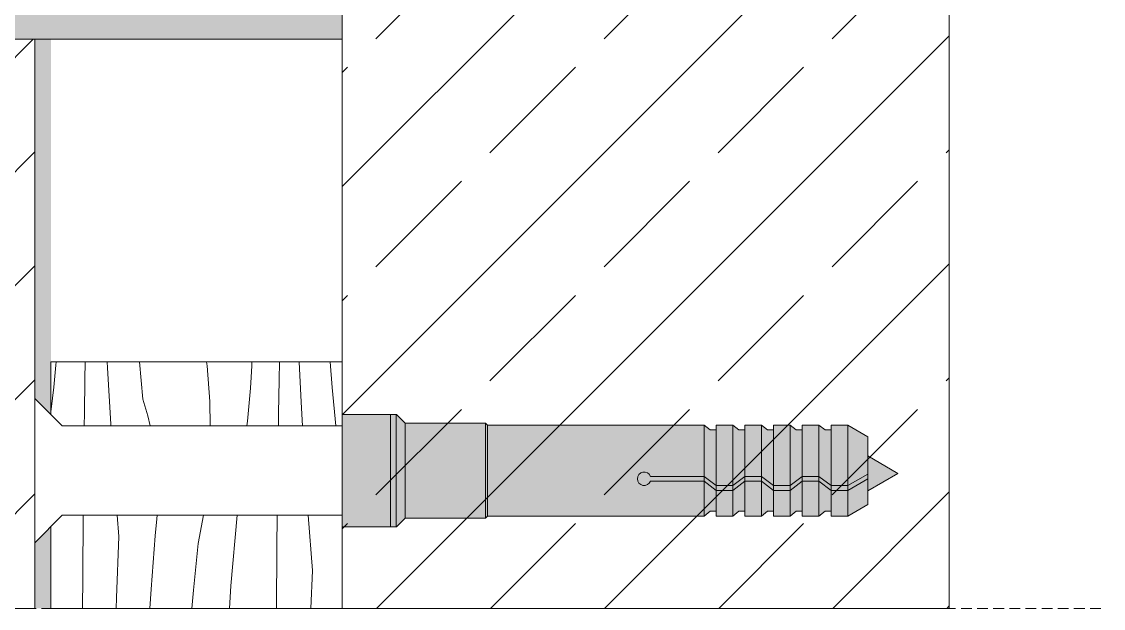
# Model space of a CAD drawing. Header units: millimetres. Extents: x -5804 to 56024, y 506 to 54141.
# Drawn here: x 51154 to 53165, y 44781 to 45872 of the extents above; entities that cross this region are included whole.
import ezdxf

# ---------------------------------------------------------------- set-up
doc = ezdxf.new("R2010")
doc.units = ezdxf.units.MM
doc.linetypes.add('Hidden Line', pattern=[30.00000000000001, 20, -10.00000000000001])
for name, color, linetype, lineweight in [('2D Drafting - General102', 254, 'Continuous', 13), ('2D Drafting - General121', 255, 'Continuous', 0), ('2D Drafting - General2', 251, 'Continuous', 15), ('2D Drafting - General81', 251, 'Continuous', 20)]:
    doc.layers.add(name, color=color, linetype=linetype, lineweight=lineweight)

# ---------------------------------------------------------------- blocks, each defined once
blk = doc.blocks.new('*X12')
at = {"layer": '2D Drafting - General81', "linetype": 'Continuous'}
for p, q in [((-51552.98480221323, -94626.72394353901), (-51552.63784365733, -94588.08483326364)), ((-51530.67693433409, -94601.22405895898), (-51531.65577263777, -94588.08483326364)), ((-51508.17505970074, -94600.89949634946), (-51506.99121844741, -94590.23962222603)), ((-51506.99121844741, -94590.23962222603), (-51506.87522895088, -94588.08483326364)), ((-51481.39736062281, -94605.62112717818), (-51478.21292987595, -94588.08483326364)), ((-51461.19308239721, -94631.7305710132), (-51457.33625567641, -94588.08483326364)), ((-51432.56375536937, -94608.55140690651), (-51432.35989153173, -94588.08483326364)), ((-51410.60917308685, -94622.39524478014), (-51413.16520993299, -94588.08483326364)), ((-51532.11904931781, -94639.35378061776), (-51530.67693433409, -94601.22405895898)), ((-51510.63845200554, -94633.85373932296), (-51508.17505970074, -94600.89949634946)), ((-51482.92454288192, -94620.0497107293), (-51481.39736062281, -94605.62112717818)), ((-51432.8980895519, -94645.78460126813), (-51432.56375536937, -94608.55140690651)), ((-51484.32134673735, -94634.49149898192), (-51482.92454288192, -94620.0497107293)), ((-51411.49378855173, -94645.78460126813), (-51410.60917308685, -94622.39524478014)), ((-51553.14919961225, -94645.78460126813), (-51552.98480221323, -94626.72394353901)), ((-51462.10167525519, -94645.78460126813), (-51461.19308239721, -94631.7305710132)), ((-51532.29422612583, -94645.78460126813), (-51532.11904931781, -94639.35378061776)), ((-51511.36707569221, -94645.78460126813), (-51510.63845200554, -94633.85373932296)), ((-51485.31074541953, -94645.78460126813), (-51484.32134673735, -94634.49149898192))]:
    blk.add_line(p, q, dxfattribs=at)
blk = doc.blocks.new('Wype_nienie_34')
at = {"layer": '2D Drafting - General2', "linetype": 'Continuous'}
for p, q in [((-51565.64524098285, -94588.08483326364), (-51572.67527781371, -94595.11487009449)), ((-51392.2303799586, -94588.08483326364), (-51565.64524098285, -94588.08483326364)), ((-51392.2303799586, -94645.78460126813), (-51392.2303799586, -94588.08483326364)), ((-51572.67527781371, -94595.11487009449), (-51572.67527781371, -94645.78460126813)), ((-51572.67527781371, -94645.78460126813), (-51392.2303799586, -94645.78460126813))]:
    blk.add_line(p, q, dxfattribs=at)
at = {"layer": '2D Drafting - General81', "linetype": 'Continuous'}
blk.add_blockref('*X12', (0, 0), dxfattribs=at)
blk = doc.blocks.new('*X56')
at = {"layer": '2D Drafting - General81', "linetype": 'Continuous'}
for p, q in [((-51570.20450764609, -94501.74864501454), (-51569.5790144589, -94494.90591012049)), ((-51569.5790144589, -94494.90591012049), (-51569.42088724775, -94492.88839940957)), ((-51551.59745694789, -94503.80768694382), (-51551.41844430964, -94492.88839940957)), ((-51537.59751125144, -94496.71993080137), (-51537.78793874539, -94492.88839940957)), ((-51535.57749679282, -94531.57324057166), (-51537.59751125144, -94496.71993080137)), ((-51515.67662875087, -94516.15309861615), (-51517.89015836045, -94492.88839940957)), ((-51475.92696491596, -94495.32847390682), (-51476.28465815309, -94492.88839940957)), ((-51474.1430825457, -94517.4359690947), (-51475.92696491596, -94495.32847390682)), ((-51448.52612105781, -94502.37021225273), (-51448.16664701772, -94495.50835820503)), ((-51448.16664701772, -94495.50835820503), (-51448.06336601743, -94492.88839940957)), ((-51431.18718940396, -94504.08691355778), (-51430.98558594812, -94492.88839940957)), ((-51417.5297500042, -94517.89111662252), (-51418.77238755404, -94492.88839940957)), ((-51398.3158973836, -94508.87278524414), (-51399.64593497485, -94492.88839940957)), ((-51570.91848422732, -94508.58271408056), (-51570.20450764609, -94501.74864501454)), ((-51551.90636744813, -94524.70016990733), (-51551.59745694789, -94503.80768694382)), ((-51448.97434813587, -94509.22684080063), (-51448.52612105781, -94502.37021225273)), ((-51431.52969570065, -94524.97887276497), (-51431.18718940396, -94504.08691355778)), ((-51571.72082467171, -94515.40697318823), (-51570.91848422732, -94508.58271408056)), ((-51449.51125321166, -94516.07709594165), (-51448.97434813587, -94509.22684080063)), ((-51396.05192603602, -94532.66763857973), (-51398.3158973836, -94508.87278524414)), ((-51572.67527781371, -94523.915026131), (-51571.72082467171, -94515.40697318823)), ((-51512.63868857666, -94526.4392697181), (-51515.67662875087, -94516.15309861615)), ((-51473.90728855952, -94532.66763857973), (-51474.1430825457, -94517.4359690947)), ((-51450.13674639885, -94522.9198308357), (-51449.51125321166, -94516.07709594165)), ((-51416.67333813977, -94532.66763857973), (-51417.5297500042, -94517.89111662252)), ((-51552.01135763047, -94532.66763857973), (-51551.90636744813, -94524.70016990733)), ((-51450.85072298008, -94529.75389990173), (-51450.13674639885, -94522.9198308357)), ((-51431.64337967484, -94532.66763857973), (-51431.52969570065, -94524.97887276497)), ((-51535.50502247312, -94532.66763857973), (-51535.57749679282, -94531.57324057166)), ((-51511.17804269992, -94532.66763857973), (-51512.63868857666, -94526.4392697181)), ((-51451.19329648863, -94532.66763857973), (-51450.85072298008, -94529.75389990173))]:
    blk.add_line(p, q, dxfattribs=at)
blk = doc.blocks.new('Wype_nienie_61')
at = {"layer": '2D Drafting - General2', "linetype": 'Continuous'}
for p, q in [((-51392.2303799586, -94492.88839940957), (-51572.67527781371, -94492.88839940957)), ((-51572.67527781371, -94492.88839940957), (-51572.67527781371, -94525.63760443772)), ((-51392.2303799586, -94532.66763857973), (-51392.2303799586, -94492.88839940957)), ((-51572.67527781371, -94525.63760443772), (-51565.64524098285, -94532.66763857973)), ((-51565.64524098285, -94532.66763857973), (-51392.2303799586, -94532.66763857973))]:
    blk.add_line(p, q, dxfattribs=at)
at = {"layer": '2D Drafting - General81', "linetype": 'Continuous'}
blk.add_blockref('*X56', (0, 0), dxfattribs=at)

msp = doc.modelspace()

# ---------------------------------------------------------------- hatches: boundary and pattern name
at = {"layer": '2D Drafting - General102', "linetype": 'Continuous'}
msp.add_hatch(color=256, dxfattribs=at).paths.add_polyline_path([(51001.17096366317, 45839.70537163914), (51749.50565672867, 45839.70537163914), (51749.50565672867, 46144.31043833672), (51689.50565672878, 46144.31043833672), (51689.50565672878, 45899.70537163914), (51001.17096366317, 45899.70537163914)])
at = {"layer": '2D Drafting - General121', "linetype": 'Continuous'}
for points in [[(51749.50565073514, 45141.74970440337), (51749.50565073514, 45031.71788336927), (51749.50565073514, 44932.73401277137), (51839.50562670306, 44932.73401277137), (51839.50562670306, 45040.49568993811), (51839.50562670306, 45141.74970440337)], [(51839.50562670306, 45141.74970440337), (51749.50565073514, 45141.74970440337), (51749.50565073514, 45031.71788336927), (51749.50565073514, 44932.73401277137), (51839.50562670306, 44932.73401277137), (51839.50562670306, 45043.34490334909)], [(51839.50562670306, 45141.45844908789), (51839.50562670306, 45043.34490334909), (51839.50562670306, 44970.28291378825), (51839.50562670306, 44932.73401277137), (51850.0460229996, 44932.73401053812), (51850.0460229996, 45141.45844908789)], [(51850.0460229996, 45141.45844908789), (51850.0460229996, 44932.73401053812), (51850.57261102475, 44932.73401053812), (51866.81325336013, 44948.97465287356), (51866.81325336013, 45125.21780675245), (51850.57261102475, 45141.45844908789)], [(51866.81325336013, 45125.50906206804), (51866.81325336013, 44948.97465287356), (52016.0402040979, 44948.97465287356), (52016.0402040979, 45125.50906206804)], [(52016.0402040979, 45125.50906206804), (52016.0402040979, 44948.97465287356), (52019.7766186033, 44952.71106737902), (52019.7766186033, 45121.77264756252)], [(52445.35703245513, 45112.89664900795), (52434.26203426186, 45112.89664900795), (52423.03319909037, 45121.77264756252), (52423.03319909037, 45026.55570426924), (52445.35703245513, 45009.31625054797)], [(52445.35703245513, 45121.77264756252), (52445.35703245513, 45009.31625054797), (52476.42302739635, 45009.31625054797), (52476.42302739635, 45121.77264756252)], [(52498.74686076117, 45112.89664900795), (52487.6518625679, 45112.89664900795), (52476.42302739635, 45121.77264756252), (52476.42302739635, 45009.31625054797), (52498.74686076117, 45026.55570426924)], [(52498.74686076117, 45121.77264756252), (52498.74686076117, 45026.55570426924), (52529.81285570227, 45026.55570426924), (52529.81285570227, 45121.77264756252)], [(52552.13668906715, 45112.89664900795), (52541.04169087377, 45112.89664900795), (52529.81285570227, 45121.77264756252), (52529.81285570227, 45026.55570426924), (52552.13668906715, 45009.31625054797)], [(52583.20268400831, 45121.77264756252), (52552.13668906715, 45121.77264756252), (52552.13668906715, 45009.31625054797), (52583.20268400831, 45009.31625054797)], [(52605.52651737307, 45112.89664900795), (52594.43151917981, 45112.89664900795), (52583.20268400831, 45121.77264756252), (52583.20268400831, 45009.31625054797), (52605.52651737307, 45026.55570426924)], [(52636.59251231435, 45121.77264756252), (52605.52651737307, 45121.77264756252), (52605.52651737307, 45026.55570426924), (52636.59251231435, 45026.55570426924)], [(52658.91634567911, 45112.89664900795), (52647.82134748585, 45112.89664900795), (52636.59251231435, 45121.77264756252), (52636.59251231435, 45026.55570426924), (52658.91634567911, 45009.31625054797)], [(52658.91634567911, 45121.77264756252), (52658.91634567911, 45009.31625054797), (52689.98234062028, 45009.31625054797), (52689.98234062028, 45121.77264756252)], [(52727.12332755633, 45100.32928875703), (52689.98234062028, 45121.77264756252), (52689.98234062028, 45009.31625054797), (52727.12332755633, 45030.75960935352)], [(52783.30680139645, 45032.00913868487), (52727.12332755633, 45064.44668243037), (52727.12332755633, 44999.57159493925)], [(52423.03319909037, 45017.67970571466), (52445.35703245513, 45000.44025199339), (52445.35703245513, 45009.31625054797), (52423.03319909037, 45026.55570426924)], [(52498.74686076117, 45026.55570426924), (52476.42302739635, 45009.31625054797), (52476.42302739635, 45000.44025199339), (52498.74686076117, 45017.67970571466)], [(52498.74686076117, 45017.67970571466), (52529.81285570227, 45017.67970571466), (52529.81285570227, 45026.55570426924), (52498.74686076117, 45026.55570426924)], [(52552.13668906715, 45009.31625054797), (52529.81285570227, 45026.55570426924), (52529.81285570227, 45017.67970571466), (52552.13668906715, 45000.44025199339)], [(52605.52651737307, 45026.55570426924), (52583.20268400831, 45009.31625054797), (52583.20268400831, 45000.44025199339), (52605.52651737307, 45017.67970571466)], [(52605.52651737307, 45017.67970571466), (52636.59251231435, 45017.67970571466), (52636.59251231435, 45026.55570426924), (52605.52651737307, 45026.55570426924)], [(52636.59251231435, 45017.67970571466), (52658.91634567911, 45000.44025199339), (52658.91634567911, 45009.31625054797), (52636.59251231435, 45026.55570426924)], [(52727.12332755633, 45030.75960935352), (52689.98234062028, 45009.31625054797), (52689.98234062028, 45000.44025199339), (52727.12332755633, 45021.88361079889)], [(52445.35703245513, 44961.58706593365), (52445.35703245513, 45000.44025199339), (52423.03319909037, 45017.67970571466), (52423.03319909037, 44952.71106737907), (52434.26203426186, 44961.58706593365)], [(52445.35703245513, 45000.44025199339), (52476.42302739635, 45000.44025199339), (52476.42302739635, 45009.31625054797), (52445.35703245513, 45009.31625054797)], [(52498.74686076117, 44961.58706593365), (52498.74686076117, 45017.67970571466), (52476.42302739635, 45000.44025199339), (52476.42302739635, 44952.71106737907), (52487.6518625679, 44961.58706593365)], [(52529.81285570227, 44952.71106737907), (52529.81285570227, 45017.67970571466), (52498.74686076117, 45017.67970571466), (52498.74686076117, 44952.71106737907)], [(52529.81285570227, 45017.67970571466), (52529.81285570227, 44952.71106737907), (52541.04169087377, 44961.58706593365), (52552.13668906715, 44961.58706593365), (52552.13668906715, 45000.44025199339)], [(52583.20268400831, 45009.31625054797), (52552.13668906715, 45009.31625054797), (52552.13668906715, 45000.44025199339), (52583.20268400831, 45000.44025199339)], [(52605.52651737307, 44961.58706593365), (52605.52651737307, 45017.67970571466), (52583.20268400831, 45000.44025199339), (52583.20268400831, 44952.71106737907), (52594.43151917981, 44961.58706593365)], [(52636.59251231435, 44952.71106737907), (52636.59251231435, 45017.67970571466), (52605.52651737307, 45017.67970571466), (52605.52651737307, 44952.71106737907)], [(52658.91634567911, 44961.58706593365), (52658.91634567911, 45000.44025199339), (52636.59251231435, 45017.67970571466), (52636.59251231435, 44952.71106737907), (52647.82134748585, 44961.58706593365)], [(52658.91634567911, 45000.44025199339), (52689.98234062028, 45000.44025199339), (52689.98234062028, 45009.31625054797), (52658.91634567911, 45009.31625054797)], [(52727.12332755633, 45021.88361079889), (52689.98234062028, 45000.44025199339), (52689.98234062028, 44952.71106737907), (52727.12332755633, 44974.15442618457)], [(52476.42302739635, 44952.71106737907), (52476.42302739635, 45000.44025199339), (52445.35703245513, 45000.44025199339), (52445.35703245513, 44952.71106737907)], [(52583.20268400831, 44952.71106737907), (52583.20268400831, 45000.44025199339), (52552.13668906715, 45000.44025199339), (52552.13668906715, 44952.71106737907)], [(52658.91634567911, 45000.44025199339), (52658.91634567911, 44952.71106737907), (52689.98234062028, 44952.71106737907), (52689.98234062028, 45000.44025199339)]]:
    msp.add_hatch(color=256, dxfattribs=at).paths.add_polyline_path(points)
h = msp.add_hatch(color=256, dxfattribs=at)
edge = h.paths.add_edge_path()
edge.add_line((52019.7766186033, 45121.77264756252), (52019.7766186033, 44952.71106737907))
edge.add_line((52019.7766186033, 44952.71106737907), (52423.03319909037, 44952.71106737907))
edge.add_line((52423.03319909037, 44952.71106737907), (52423.03319909037, 45017.67970571466))
edge.add_line((52423.03319909037, 45017.67970571466), (52323.10734887191, 45017.67970571466))
edge.add_arc((52311.36352356823, 45022.11770499195), 12.55441238563579, 20.7016115593932, 339.2983884406068, ccw=False)
edge.add_line((52323.10734887191, 45026.55570426924), (52423.03319909037, 45026.55570426924))
edge.add_line((52423.03319909037, 45026.55570426924), (52423.03319909037, 45121.77264756252))
edge.add_line((52423.03319909037, 45121.77264756252), (52019.7766186033, 45121.77264756252))
h = msp.add_hatch(color=256, dxfattribs=at)
edge = h.paths.add_edge_path()
edge.add_line((52423.03319909037, 45026.55570426924), (52323.10734887191, 45026.55570426924))
edge.add_arc((52311.36352356823, 45022.11770499195), 12.55441238563579, 20.70161155939324, 339.2983884406068)
edge.add_line((52323.10734887191, 45017.67970571466), (52423.03319909037, 45017.67970571466))
edge.add_line((52423.03319909037, 45017.67970571466), (52423.03319909037, 45026.55570426924))
at = {"layer": '2D Drafting - General81', "linetype": 'Continuous'}
h = msp.add_hatch(dxfattribs=at)
h.set_pattern_fill('SOLID___DASHED', color=256, scale=3, style=0, pattern_type=2)
h.set_pattern_definition([(44.99999999999999, (205926.1967906109, 328718.3705683598), (-212.1320343559642, 212.1320343559644), []), (44.99999999999999, (205820.1307734329, 328824.4365855377), (-212.1320343559642, 212.1320343559644), [225, -75])])
h.paths.add_polyline_path([(51749.50565073514, 44781.01676455533), (51900.95122996913, 44781.01676455533), (52878.75610060475, 44781.01676455533), (52878.75610060475, 47516.75996841941), (51900.95122996913, 47516.75996841941), (51752.11893771487, 47516.75996841941), (51749.50565073514, 47516.75996841941)])
h = msp.add_hatch(dxfattribs=at)
h.set_pattern_fill('BETON', color=256, scale=3, style=0, pattern_type=2)
h.set_pattern_definition([(44.99999999999999, (205926.1967906109, 328718.3705683598), (-212.1320343559642, 212.1320343559643), [225, -75]), (44.99999999999999, (205926.1967906109, 328930.5026027157), (-212.1320343559642, 212.1320343559643), [225, -75])])
h.paths.add_polyline_path([(51178.17095716976, 44781.01676455539), (51178.17095716976, 45839.70537163914), (50578.17094605745, 45839.70537163914), (50578.17094605745, 44781.01676455539)])
for points in [[(51208.17095937722, 45839.70537163914), (51178.17095716976, 45839.70537163914), (51178.17095716976, 45171.45775700166), (51208.17095937722, 45141.4577547943)], [(51178.17095716976, 44781.01676455539), (51208.17095937722, 44781.01676455539), (51208.17095937722, 44933.0259549121), (51178.17095716976, 44903.02595270475)]]:
    msp.add_hatch(color=256, dxfattribs=at).paths.add_polyline_path(points, flags=0)

# ---------------------------------------------------------------- linework, layer by layer
at = {"layer": '2D Drafting - General2', "linetype": 'Continuous'}
for p, q in [((51178.17095716976, 45171.45775679257), (51178.17095716976, 45037.2418574708)), ((51229.26106430092, 45120.36764966141), (51178.17095716976, 45171.45775679257)), ((51749.50565073514, 45120.36764966141), (51229.26106430092, 45120.36764966141)), ((51178.17095716976, 44903.02595814902), (51178.17095716976, 45037.2418574708)), ((51229.26106430092, 44954.11606528008), (51178.17095716976, 44903.02595814902)), ((51749.50565073514, 44954.11606528008), (51229.26106430092, 44954.11606528008))]:
    msp.add_line(p, q, dxfattribs=at)
at = {"layer": '2D Drafting - General2', "linetype": 'Hidden Line'}
msp.add_line((50110.74411460329, 44781.01672549281), (53165.4809600866, 44781.01672549281), dxfattribs=at)
at = {"layer": '2D Drafting - General2', "linetype": 'Continuous', "flags": 128}
for points in [[(51749.50565073514, 44781.01676455533), (51900.95122996913, 44781.01676455533), (52878.75610060475, 44781.01676455533), (52878.75610060475, 47516.75996841941), (51900.95122996913, 47516.75996841941), (51752.11893771487, 47516.75996841941), (51749.50565073514, 47516.75996841941)], [(51001.17096366317, 45839.70537163914), (51749.50565672867, 45839.70537163914), (51749.50565672867, 46144.31043833672), (51689.50565672878, 46144.31043833672), (51689.50565672878, 45899.70537163914), (51001.17096366317, 45899.70537163914)], [(51178.17095716976, 44781.01676455539), (51178.17095716976, 45839.70537163914), (50578.17094605745, 45839.70537163914), (50578.17094605745, 44781.01676455539)], [(51749.50565073514, 45141.74970440337), (51749.50565073514, 45031.71788336927), (51749.50565073514, 44932.73401277137), (51839.50562670306, 44932.73401277137), (51839.50562670306, 45040.49568993811), (51839.50562670306, 45141.74970440337)], [(51839.50562670306, 45141.74970440337), (51749.50565073514, 45141.74970440337), (51749.50565073514, 45031.71788336927), (51749.50565073514, 44932.73401277137), (51839.50562670306, 44932.73401277137), (51839.50562670306, 45043.34490334909)], [(51839.50562670306, 45141.45844908789), (51839.50562670306, 45043.34490334909), (51839.50562670306, 44970.28291378825), (51839.50562670306, 44932.73401277137), (51850.0460229996, 44932.73401053812), (51850.0460229996, 45141.45844908789)], [(51850.0460229996, 45141.45844908789), (51850.0460229996, 44932.73401053812), (51850.57261102475, 44932.73401053812), (51866.81325336013, 44948.97465287356), (51866.81325336013, 45125.21780675245), (51850.57261102475, 45141.45844908789)], [(51866.81325336013, 45125.50906206804), (51866.81325336013, 44948.97465287356), (52016.0402040979, 44948.97465287356), (52016.0402040979, 45125.50906206804)], [(52016.0402040979, 45125.50906206804), (52016.0402040979, 44948.97465287356), (52019.7766186033, 44952.71106737902), (52019.7766186033, 45121.77264756252)], [(52445.35703245513, 45112.89664900795), (52434.26203426186, 45112.89664900795), (52423.03319909037, 45121.77264756252), (52423.03319909037, 45026.55570426924), (52445.35703245513, 45009.31625054797)], [(52445.35703245513, 45121.77264756252), (52445.35703245513, 45009.31625054797), (52476.42302739635, 45009.31625054797), (52476.42302739635, 45121.77264756252)], [(52498.74686076117, 45112.89664900795), (52487.6518625679, 45112.89664900795), (52476.42302739635, 45121.77264756252), (52476.42302739635, 45009.31625054797), (52498.74686076117, 45026.55570426924)], [(52498.74686076117, 45121.77264756252), (52498.74686076117, 45026.55570426924), (52529.81285570227, 45026.55570426924), (52529.81285570227, 45121.77264756252)], [(52552.13668906715, 45112.89664900795), (52541.04169087377, 45112.89664900795), (52529.81285570227, 45121.77264756252), (52529.81285570227, 45026.55570426924), (52552.13668906715, 45009.31625054797)], [(52583.20268400831, 45121.77264756252), (52552.13668906715, 45121.77264756252), (52552.13668906715, 45009.31625054797), (52583.20268400831, 45009.31625054797)], [(52605.52651737307, 45112.89664900795), (52594.43151917981, 45112.89664900795), (52583.20268400831, 45121.77264756252), (52583.20268400831, 45009.31625054797), (52605.52651737307, 45026.55570426924)], [(52636.59251231435, 45121.77264756252), (52605.52651737307, 45121.77264756252), (52605.52651737307, 45026.55570426924), (52636.59251231435, 45026.55570426924)], [(52658.91634567911, 45112.89664900795), (52647.82134748585, 45112.89664900795), (52636.59251231435, 45121.77264756252), (52636.59251231435, 45026.55570426924), (52658.91634567911, 45009.31625054797)], [(52658.91634567911, 45121.77264756252), (52658.91634567911, 45009.31625054797), (52689.98234062028, 45009.31625054797), (52689.98234062028, 45121.77264756252)], [(52727.12332755633, 45100.32928875703), (52689.98234062028, 45121.77264756252), (52689.98234062028, 45009.31625054797), (52727.12332755633, 45030.75960935352)], [(52783.30680139645, 45032.00913868487), (52727.12332755633, 45064.44668243037), (52727.12332755633, 44999.57159493925)], [(52423.03319909037, 45017.67970571466), (52445.35703245513, 45000.44025199339), (52445.35703245513, 45009.31625054797), (52423.03319909037, 45026.55570426924)], [(52498.74686076117, 45026.55570426924), (52476.42302739635, 45009.31625054797), (52476.42302739635, 45000.44025199339), (52498.74686076117, 45017.67970571466)], [(52498.74686076117, 45017.67970571466), (52529.81285570227, 45017.67970571466), (52529.81285570227, 45026.55570426924), (52498.74686076117, 45026.55570426924)], [(52552.13668906715, 45009.31625054797), (52529.81285570227, 45026.55570426924), (52529.81285570227, 45017.67970571466), (52552.13668906715, 45000.44025199339)], [(52605.52651737307, 45026.55570426924), (52583.20268400831, 45009.31625054797), (52583.20268400831, 45000.44025199339), (52605.52651737307, 45017.67970571466)], [(52605.52651737307, 45017.67970571466), (52636.59251231435, 45017.67970571466), (52636.59251231435, 45026.55570426924), (52605.52651737307, 45026.55570426924)], [(52636.59251231435, 45017.67970571466), (52658.91634567911, 45000.44025199339), (52658.91634567911, 45009.31625054797), (52636.59251231435, 45026.55570426924)], [(52727.12332755633, 45030.75960935352), (52689.98234062028, 45009.31625054797), (52689.98234062028, 45000.44025199339), (52727.12332755633, 45021.88361079889)], [(52445.35703245513, 44961.58706593365), (52445.35703245513, 45000.44025199339), (52423.03319909037, 45017.67970571466), (52423.03319909037, 44952.71106737907), (52434.26203426186, 44961.58706593365)], [(52445.35703245513, 45000.44025199339), (52476.42302739635, 45000.44025199339), (52476.42302739635, 45009.31625054797), (52445.35703245513, 45009.31625054797)], [(52498.74686076117, 44961.58706593365), (52498.74686076117, 45017.67970571466), (52476.42302739635, 45000.44025199339), (52476.42302739635, 44952.71106737907), (52487.6518625679, 44961.58706593365)], [(52529.81285570227, 44952.71106737907), (52529.81285570227, 45017.67970571466), (52498.74686076117, 45017.67970571466), (52498.74686076117, 44952.71106737907)], [(52529.81285570227, 45017.67970571466), (52529.81285570227, 44952.71106737907), (52541.04169087377, 44961.58706593365), (52552.13668906715, 44961.58706593365), (52552.13668906715, 45000.44025199339)], [(52583.20268400831, 45009.31625054797), (52552.13668906715, 45009.31625054797), (52552.13668906715, 45000.44025199339), (52583.20268400831, 45000.44025199339)], [(52605.52651737307, 44961.58706593365), (52605.52651737307, 45017.67970571466), (52583.20268400831, 45000.44025199339), (52583.20268400831, 44952.71106737907), (52594.43151917981, 44961.58706593365)], [(52636.59251231435, 44952.71106737907), (52636.59251231435, 45017.67970571466), (52605.52651737307, 45017.67970571466), (52605.52651737307, 44952.71106737907)], [(52658.91634567911, 44961.58706593365), (52658.91634567911, 45000.44025199339), (52636.59251231435, 45017.67970571466), (52636.59251231435, 44952.71106737907), (52647.82134748585, 44961.58706593365)], [(52658.91634567911, 45000.44025199339), (52689.98234062028, 45000.44025199339), (52689.98234062028, 45009.31625054797), (52658.91634567911, 45009.31625054797)], [(52727.12332755633, 45021.88361079889), (52689.98234062028, 45000.44025199339), (52689.98234062028, 44952.71106737907), (52727.12332755633, 44974.15442618457)], [(52476.42302739635, 44952.71106737907), (52476.42302739635, 45000.44025199339), (52445.35703245513, 45000.44025199339), (52445.35703245513, 44952.71106737907)], [(52583.20268400831, 44952.71106737907), (52583.20268400831, 45000.44025199339), (52552.13668906715, 45000.44025199339), (52552.13668906715, 44952.71106737907)], [(52658.91634567911, 45000.44025199339), (52658.91634567911, 44952.71106737907), (52689.98234062028, 44952.71106737907), (52689.98234062028, 45000.44025199339)]]:
    msp.add_lwpolyline(points, close=True, dxfattribs=at)
for points in [[(52019.7766186033, 45121.77264756252), (52019.7766186033, 44952.71106737907), (52423.03319909037, 44952.71106737907), (52423.03319909037, 45017.67970571466), (52323.10734887191, 45017.67970571466, -5.475043183008319), (52323.10734887191, 45026.55570426924), (52423.03319909037, 45026.55570426924), (52423.03319909037, 45121.77264756252)], [(52423.03319909037, 45026.55570426924), (52323.10734887191, 45026.55570426924, 5.475043183008319), (52323.10734887191, 45017.67970571466), (52423.03319909037, 45017.67970571466)]]:
    msp.add_lwpolyline(points, format="xyb", close=True, dxfattribs=at)

# ---------------------------------------------------------------- block references
at = {"layer": '2D Drafting - General81', "linetype": 'Continuous', "xscale": 3, "yscale": 3, "zscale": 3}
for name in ['Wype_nienie_61', 'Wype_nienie_34']:
    msp.add_blockref(name, (205926.1967906109, 328718.3705683598), dxfattribs=at)

doc.saveas('drawing.dxf')
